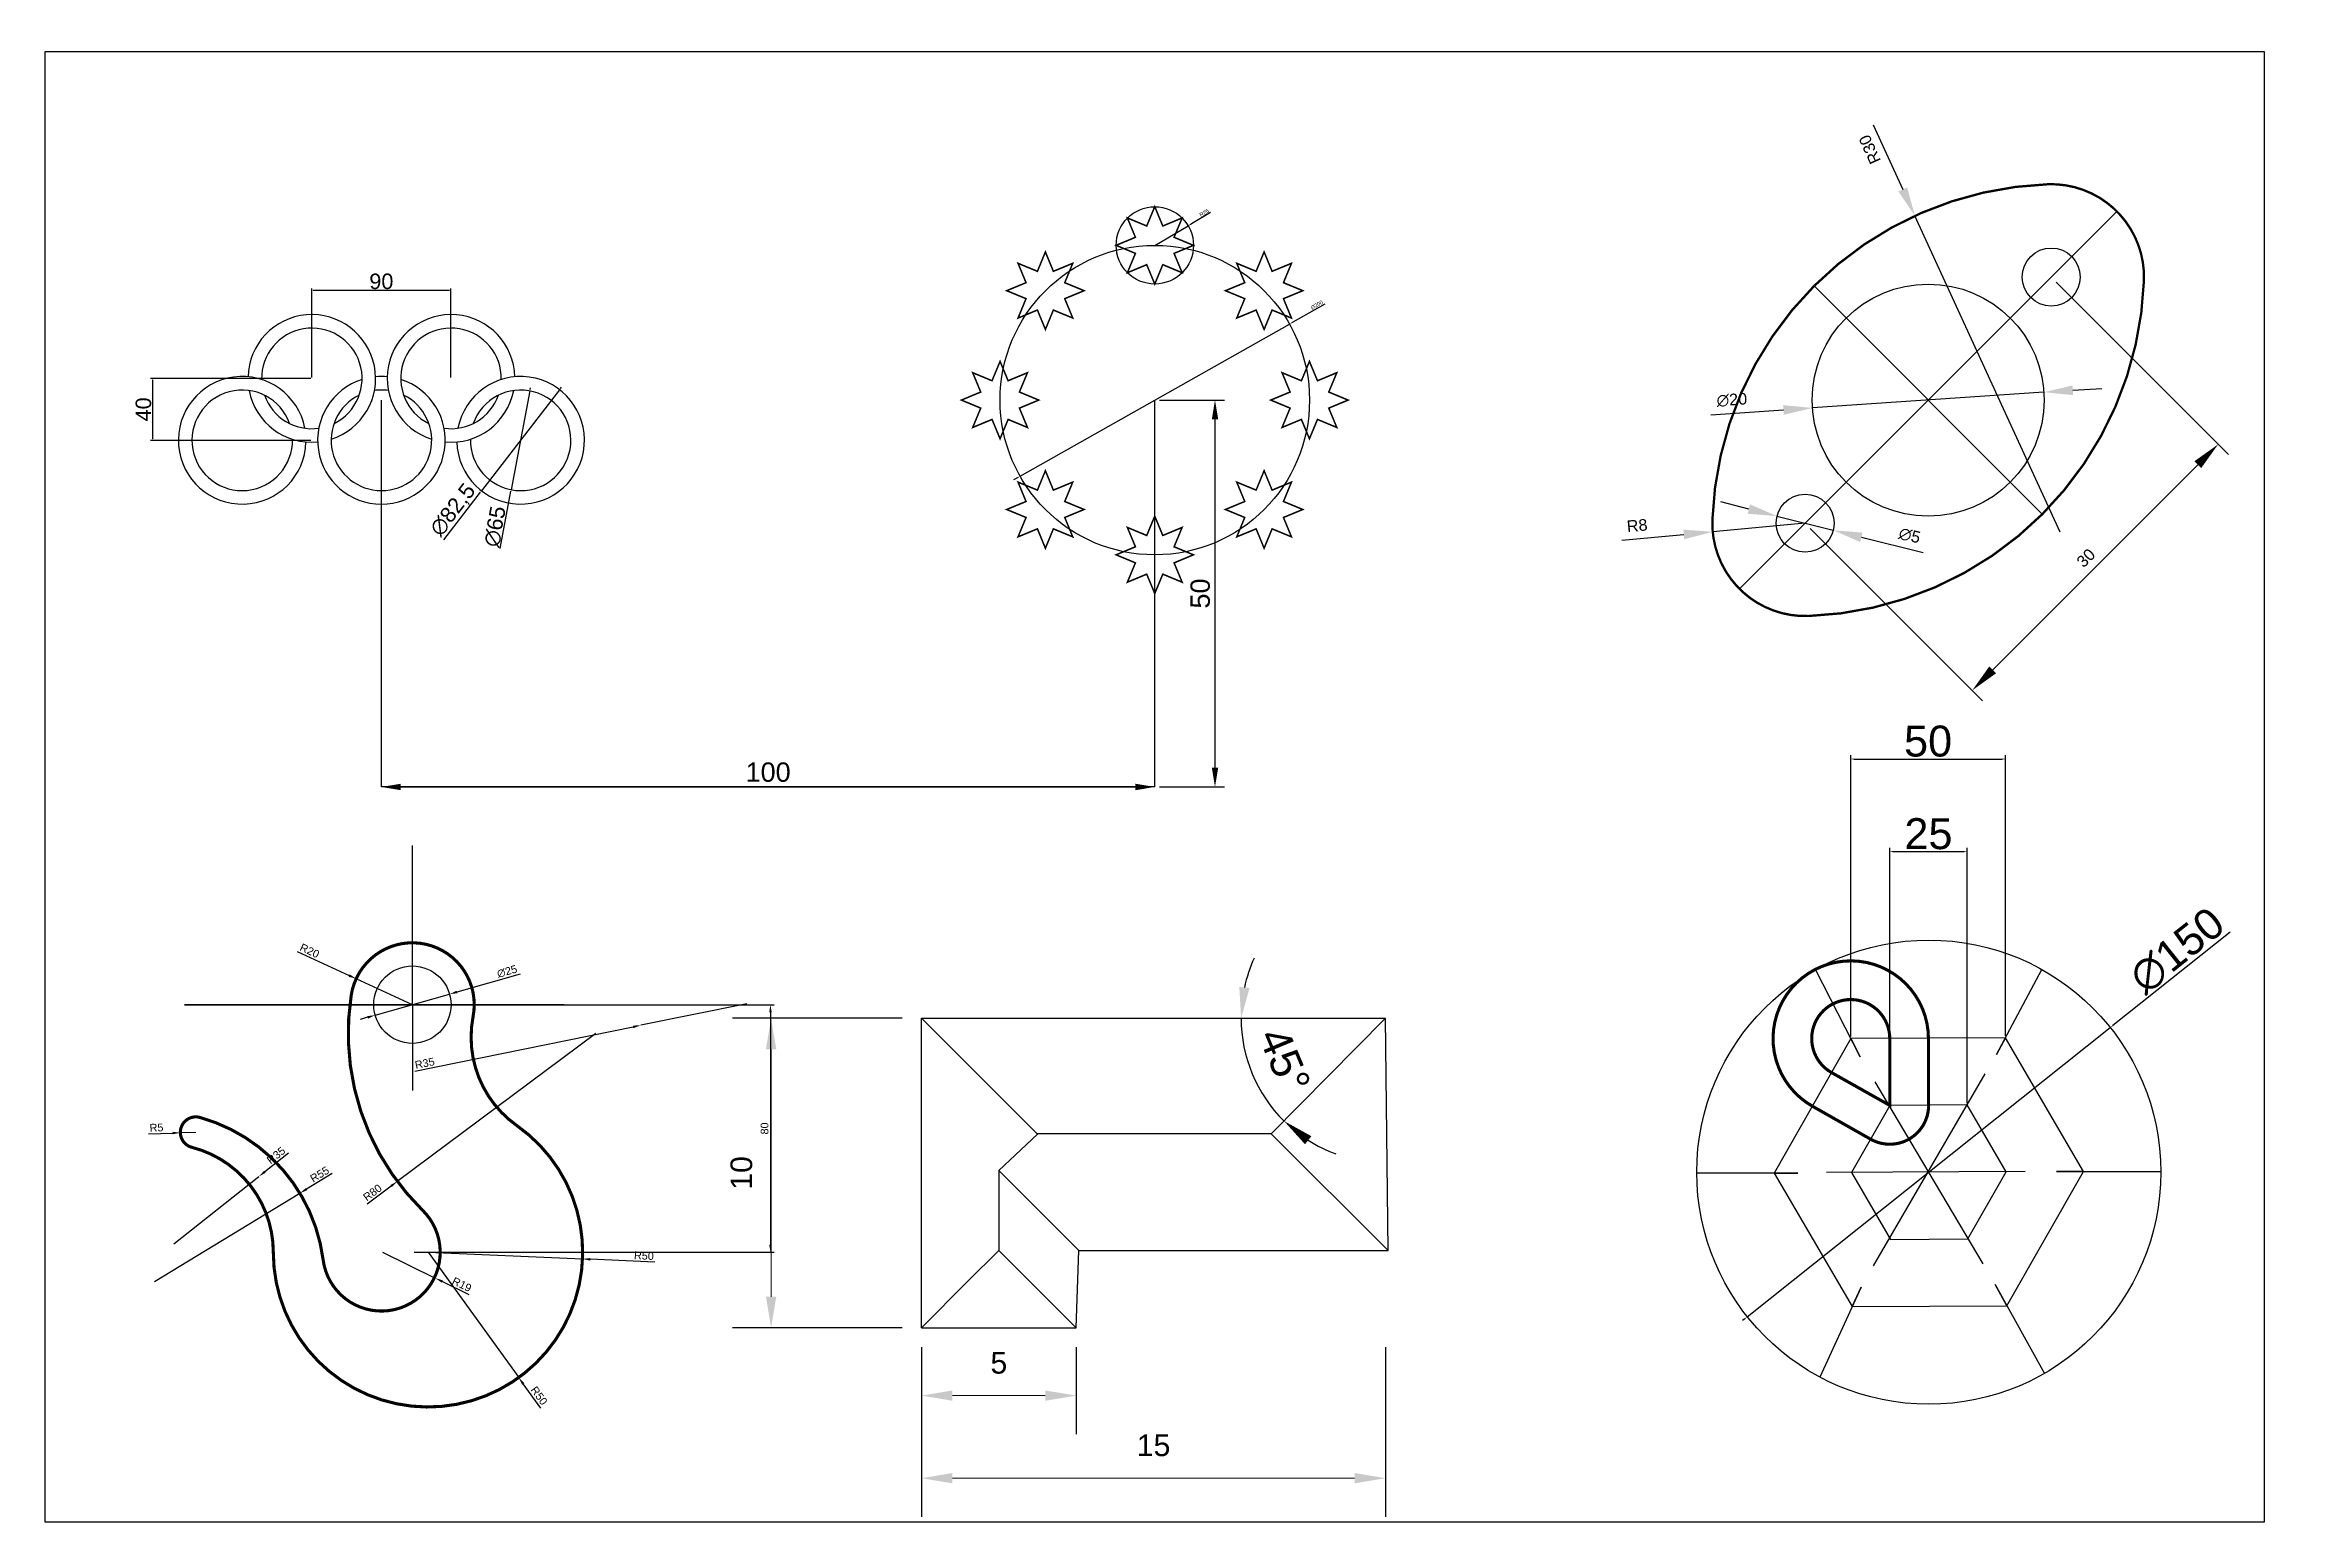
# Model space of a CAD drawing. Header units: millimetres. Extents: x 1898 to 2189, y 1138 to 1329.
import ezdxf

# ---------------------------------------------------------------- set-up
doc = ezdxf.new("R2010")
doc.units = ezdxf.units.MM
doc.layers.add('catas', color=254, linetype='Continuous')
doc.layers.add('cotas', color=252, linetype='Continuous')
doc.styles.get("Standard").update_dxf_attribs({"font": 'arial.ttf'})
doc.dimstyles.new('ISO-25', dxfattribs={"dimtxt": 2.5, "dimasz": 2.5, "dimexe": 1.25, "dimexo": 0.625, "dimtad": 1, "dimtxsty": 'Standard', "dimcen": 2.5, "dimadec": 0, "dimazin": 0, "dimtfac": 1, "dimtmove": 0, "dimatfit": 3, "dimfxl": 1, "dimarcsym": 0})

# ---------------------------------------------------------------- blocks, each defined once
blk = doc.blocks.new('*U27')
at = {"const_width": 1}
blk.add_lwpolyline([(0, 25), (-5.2, 12.5), (-17.7, 17.7), (-12.5, 5.2), (-25, 0), (-12.5, -5.2), (-17.7, -17.7), (-5.2, -12.5), (0, -25), (5.2, -12.5), (17.7, -17.7), (12.5, -5.2), (25, 0), (12.5, 5.2), (17.7, 17.7), (5.2, 12.5), (0, 25)], dxfattribs=at)
blk = doc.blocks.new('*U28')
at = {"color": 0, "linetype": 'ByBlock', "lineweight": -2, "transparency": 16777216}
blk.add_blockref('*U27', (0.5, 0.5), dxfattribs=at)
for p, rotation in [((-70.2, -28.8), 45.00000000000001), ((71.2, -28.8), 315.0000000000001), ((-99.5, -99.5), 90), ((100.5, -99.5), 270), ((-70.2, -170.2), 135), ((71.2, -170.2), 225), ((0.5, -199.5), 180)]:
    blk.add_blockref('*U27', p, dxfattribs=dict(at, rotation=rotation))
blk = doc.blocks.new('*D29')
at = {"layer": 'catas', "color": 0, "lineweight": -2, "transparency": 16777216}
for p, q in [((110.4, -37.5), (89.8, -49.1)), ((-86.5, -148.7), (87.6, -50.4)), ((-88.7, -149.9), (-90.9, -151.1))]:
    blk.add_line(p, q, dxfattribs=at)
at = {"layer": 'catas', "color": 0, "transparency": 16777216}
for points in [[(89.6, -48.8), (90, -49.5), (87.6, -50.4)], [(-88.9, -149.5), (-88.5, -150.3), (-86.5, -148.7)]]:
    blk.add_solid(points, dxfattribs=at)
at = {"layer": 'Defpoints', "color": 0, "transparency": 16777216}
for p in [(87.6, -50.4), (-86.5, -148.7)]:
    blk.add_point(p, dxfattribs=at)
at = {"layer": 'catas', "color": 0, "transparency": 16777216, "insert": (105.3, -38.1), "char_height": 2.5, "attachment_point": 5, "rotation": 29.4481}
blk.add_mtext('∅200', dxfattribs=at)
blk = doc.blocks.new('*D30')
at = {"layer": 'catas', "color": 0, "lineweight": -2, "transparency": 16777216}
for p, q in [((36.6, 21.7), (24.2, 14.4)), ((0.5, 0.5), (22.1, 13.1))]:
    blk.add_line(p, q, dxfattribs=at)
at = {"layer": 'catas', "color": 0, "transparency": 16777216}
blk.add_solid([(24, 14.8), (24.5, 14), (22.1, 13.1)], dxfattribs=at)
at = {"layer": 'Defpoints', "color": 0, "transparency": 16777216}
for p in [(0.5, 0.5), (22.1, 13.1)]:
    blk.add_point(p, dxfattribs=at)
at = {"layer": 'catas', "color": 0, "transparency": 16777216, "insert": (32.5, 21.5), "char_height": 2.5, "attachment_point": 5, "rotation": 30.4275}
blk.add_mtext('R25', dxfattribs=at)
blk = doc.blocks.new('*D38')
at = {"layer": 'cotas', "color": 0, "lineweight": -2, "transparency": 16777216}
for p, q in [((1417.56, 1281.33), (1422.29, 1277.21)), ((1439.24, 1262.42), (1424.17, 1275.57)), ((1441.12, 1260.77), (1443, 1259.13))]:
    blk.add_line(p, q, dxfattribs=at)
at = {"layer": 'cotas', "color": 0, "transparency": 16777216}
for points in [[(1422.56, 1277.53), (1422.01, 1276.9), (1424.17, 1275.57)], [(1441.39, 1261.09), (1440.84, 1260.46), (1439.24, 1262.42)]]:
    blk.add_solid(points, dxfattribs=at)
at = {"layer": 'Defpoints', "color": 0, "transparency": 16777216}
for p in [(1424.17, 1275.57), (1439.24, 1262.42)]:
    blk.add_point(p, dxfattribs=at)
at = {"layer": 'cotas', "color": 0, "transparency": 16777216, "insert": (1419.75, 1280.97), "char_height": 1, "attachment_point": 5, "rotation": 318.8818}
blk.add_mtext('∅20', dxfattribs=at)
blk = doc.blocks.new('*D39')
at = {"layer": 'cotas', "color": 0, "lineweight": -2, "transparency": 16777216}
for p, q in [((1414.13, 1273.28), (1412.85, 1275.43)), ((1415.42, 1271.14), (1417.99, 1266.85)), ((1422.1, 1259.98), (1419.27, 1264.7))]:
    blk.add_line(p, q, dxfattribs=at)
at = {"layer": 'cotas', "color": 0, "transparency": 16777216}
for points in [[(1414.49, 1273.5), (1413.78, 1273.07), (1415.42, 1271.14)], [(1419.63, 1264.92), (1418.91, 1264.49), (1417.99, 1266.85)]]:
    blk.add_solid(points, dxfattribs=at)
at = {"layer": 'Defpoints', "color": 0, "transparency": 16777216}
for p in [(1415.42, 1271.14), (1417.99, 1266.85)]:
    blk.add_point(p, dxfattribs=at)
at = {"layer": 'cotas', "color": 0, "transparency": 16777216, "insert": (1422.32, 1261.87), "char_height": 1, "attachment_point": 5, "rotation": 300.9044}
blk.add_mtext('∅5', dxfattribs=at)
blk = doc.blocks.new('*D40')
at = {"layer": 'cotas', "color": 0, "lineweight": -2, "transparency": 16777216}
for p, q in [((1404.5, 1279.13), (1408.62, 1275.7)), ((1416.7, 1268.99), (1410.55, 1274.1))]:
    blk.add_line(p, q, dxfattribs=at)
at = {"layer": 'cotas', "color": 0, "transparency": 16777216}
blk.add_solid([(1408.89, 1276.02), (1408.36, 1275.38), (1410.55, 1274.1)], dxfattribs=at)
at = {"layer": 'Defpoints', "color": 0, "transparency": 16777216}
for p in [(1410.55, 1274.1), (1416.7, 1268.99)]:
    blk.add_point(p, dxfattribs=at)
at = {"layer": 'cotas', "color": 0, "transparency": 16777216, "insert": (1406.32, 1279.09), "char_height": 1, "attachment_point": 5, "rotation": 320.2949}
blk.add_mtext('R8', dxfattribs=at)
blk = doc.blocks.new('*D41')
at = {"layer": 'cotas', "color": 0, "lineweight": -2, "transparency": 16777216}
for p, q in [((1445.12, 1289.13), (1442.99, 1283.38)), ((1431.7, 1252.9), (1442.12, 1281.03))]:
    blk.add_line(p, q, dxfattribs=at)
at = {"layer": 'cotas', "color": 0, "transparency": 16777216}
blk.add_solid([(1442.6, 1283.52), (1443.38, 1283.23), (1442.12, 1281.03)], dxfattribs=at)
at = {"layer": 'Defpoints', "color": 0, "transparency": 16777216}
for p in [(1442.12, 1281.03), (1431.7, 1252.9)]:
    blk.add_point(p, dxfattribs=at)
at = {"layer": 'cotas', "color": 0, "transparency": 16777216, "insert": (1443.42, 1287.82), "char_height": 1, "attachment_point": 5, "rotation": 69.6836}
blk.add_mtext('R30', dxfattribs=at)
blk = doc.blocks.new('*D42')
at = {"layer": 'cotas', "color": 0, "lineweight": -2, "transparency": 16777216}
for p, q in [((1416.7, 1268.37), (1416.7, 1247.37)), ((1446.7, 1268.37), (1446.7, 1247.37)), ((1419.2, 1248.62), (1444.2, 1248.62))]:
    blk.add_line(p, q, dxfattribs=at)
at = {"layer": 'cotas', "color": 0, "transparency": 16777216}
for points in [[(1419.2, 1249.04), (1419.2, 1248.21), (1416.7, 1248.62)], [(1444.2, 1249.04), (1444.2, 1248.21), (1446.7, 1248.62)]]:
    blk.add_solid(points, dxfattribs=at)
at = {"layer": 'Defpoints', "color": 0, "transparency": 16777216}
for p in [(1416.7, 1268.99), (1446.7, 1268.99), (1446.7, 1248.62)]:
    blk.add_point(p, dxfattribs=at)
at = {"layer": 'cotas', "color": 0, "transparency": 16777216, "insert": (1431.7, 1249.76), "char_height": 1, "attachment_point": 5}
blk.add_mtext('30', dxfattribs=at)
blk = doc.blocks.new('*D31')
at = {"layer": 'cotas', "color": 0, "lineweight": -2, "transparency": 16777216}
for p, q in [((-12.42, 22.74), (-12.42, 105.36)), ((-11.42, 104.11), (11.58, 104.11)), ((12.58, 22.87), (12.58, 105.36))]:
    blk.add_line(p, q, dxfattribs=at)
at = {"layer": 'cotas', "color": 0, "transparency": 16777216}
for points in [[(-11.42, 104.28), (-11.42, 103.94), (-12.42, 104.11)], [(11.58, 104.28), (11.58, 103.94), (12.58, 104.11)]]:
    blk.add_solid(points, dxfattribs=at)
at = {"layer": 'Defpoints', "color": 0, "transparency": 16777216}
for p in [(12.58, 104.11), (-12.42, 22.11), (12.58, 22.25)]:
    blk.add_point(p, dxfattribs=at)
at = {"layer": 'cotas', "color": 0, "transparency": 16777216, "insert": (0.08, 109.84), "char_height": 10, "attachment_point": 5}
blk.add_mtext('25', dxfattribs=at)
blk = doc.blocks.new('*D32')
at = {"layer": 'cotas', "color": 0, "lineweight": -2, "transparency": 16777216}
for p, q in [((-25.04, 44.32), (-25.04, 135.28)), ((-24.04, 134.03), (23.96, 134.03)), ((24.96, 44.59), (24.96, 135.28))]:
    blk.add_line(p, q, dxfattribs=at)
at = {"layer": 'cotas', "color": 0, "transparency": 16777216}
for points in [[(-24.04, 134.2), (-24.04, 133.86), (-25.04, 134.03)], [(23.96, 134.2), (23.96, 133.86), (24.96, 134.03)]]:
    blk.add_solid(points, dxfattribs=at)
at = {"layer": 'Defpoints', "color": 0, "transparency": 16777216}
for p in [(24.96, 134.03), (-25.04, 43.69), (24.96, 43.96)]:
    blk.add_point(p, dxfattribs=at)
at = {"layer": 'cotas', "color": 0, "transparency": 16777216, "insert": (-0.04, 139.76), "char_height": 10, "attachment_point": 5}
blk.add_mtext('50', dxfattribs=at)
blk = doc.blocks.new('*D33')
at = {"layer": 'cotas', "color": 0, "lineweight": -2, "transparency": 16777216}
for p, q in [((97.58, 78.09), (59.65, 47.88)), ((-58.47, -46.2), (58.86, 47.25)), ((-59.25, -46.82), (-60.03, -47.44))]:
    blk.add_line(p, q, dxfattribs=at)
at = {"layer": 'cotas', "color": 0, "transparency": 16777216}
for points in [[(59.54, 48.01), (59.75, 47.75), (58.86, 47.25)], [(-59.35, -46.69), (-59.15, -46.95), (-58.47, -46.2)]]:
    blk.add_solid(points, dxfattribs=at)
at = {"layer": 'Defpoints', "color": 0, "transparency": 16777216}
for p in [(58.86, 47.25), (-58.47, -46.2)]:
    blk.add_point(p, dxfattribs=at)
at = {"layer": 'cotas', "color": 0, "transparency": 16777216, "insert": (80.46, 72.14), "char_height": 10, "attachment_point": 5, "rotation": 38.53654}
blk.add_mtext('∅150', dxfattribs=at)
blk = doc.blocks.new('*D10')
at = {"layer": 'cotas', "color": 0, "lineweight": -2, "transparency": 16777216}
for p, q in [((1941.19, 1233.36), (1941.19, 1233.99)), ((2041.19, 1233.36), (2041.19, 1233.99)), ((1943.69, 1232.74), (2038.69, 1232.74))]:
    blk.add_line(p, q, dxfattribs=at)
at = {"layer": 'cotas', "color": 0, "transparency": 16777216}
for points in [[(1943.69, 1233.15), (1943.69, 1232.32), (1941.19, 1232.74)], [(2038.69, 1233.15), (2038.69, 1232.32), (2041.19, 1232.74)]]:
    blk.add_solid(points, dxfattribs=at)
at = {"layer": 'Defpoints', "color": 0, "transparency": 16777216}
for p in [(1941.19, 1232.74), (2041.19, 1232.74), (2041.19, 1232.74)]:
    blk.add_point(p, dxfattribs=at)
at = {"layer": 'cotas', "color": 0, "transparency": 16777216, "insert": (1991.19, 1234.64), "char_height": 2.5, "attachment_point": 5}
blk.add_mtext('100', dxfattribs=at)
blk = doc.blocks.new('*D44')
at = {"layer": 'cotas', "color": 0, "lineweight": -2, "transparency": 16777216}
for p, q in [((-0.042, 10.109), (-5.529, 10.109)), ((-0.042, 0.109), (-5.529, 0.109))]:
    blk.add_line(p, q, dxfattribs=at)
at = {"layer": 'cotas', "color": 0, "lineweight": 0, "transparency": 16777216}
blk.add_line((-4.279, 9.109), (-4.279, 1.109), dxfattribs=at)
at = {"layer": 'cotas', "color": 0, "transparency": 16777216}
for points in [[(-4.446, 9.109), (-4.113, 9.109), (-4.279, 10.109)], [(-4.446, 1.109), (-4.113, 1.109), (-4.279, 0.109)]]:
    blk.add_solid(points, dxfattribs=at)
at = {"layer": 'Defpoints', "color": 0, "transparency": 16777216}
for p in [(0.583, 10.109), (-4.279, 0.109), (0.583, 0.109)]:
    blk.add_point(p, dxfattribs=at)
at = {"layer": 'cotas', "color": 0, "transparency": 16777216, "insert": (-5.237, 5.109), "char_height": 0.7, "attachment_point": 5, "rotation": 90}
blk.add_mtext('10', dxfattribs=at)
blk = doc.blocks.new('*D45')
at = {"layer": 'cotas', "color": 0, "lineweight": -2, "transparency": 16777216}
for p, q in [((0.583, -0.516), (0.583, -3.335)), ((5.583, -0.516), (5.583, -3.335))]:
    blk.add_line(p, q, dxfattribs=at)
at = {"layer": 'cotas', "color": 0, "lineweight": 0, "transparency": 16777216}
blk.add_line((1.583, -2.085), (4.583, -2.085), dxfattribs=at)
at = {"layer": 'cotas', "color": 0, "transparency": 16777216}
for points in [[(1.583, -1.919), (1.583, -2.252), (0.583, -2.085)], [(4.583, -1.919), (4.583, -2.252), (5.583, -2.085)]]:
    blk.add_solid(points, dxfattribs=at)
at = {"layer": 'Defpoints', "color": 0, "transparency": 16777216}
for p in [(0.583, 0.109), (5.583, 0.109), (5.583, -2.085)]:
    blk.add_point(p, dxfattribs=at)
at = {"layer": 'cotas', "color": 0, "transparency": 16777216, "insert": (3.083, -1.029), "char_height": 0.7, "attachment_point": 5}
blk.add_mtext('5', dxfattribs=at)
blk = doc.blocks.new('*D46')
at = {"layer": 'cotas', "color": 0, "lineweight": -2, "transparency": 16777216}
for p, q in [((0.583, -0.516), (0.583, -6.003)), ((15.583, -0.516), (15.583, -6.003))]:
    blk.add_line(p, q, dxfattribs=at)
at = {"layer": 'cotas', "color": 0, "lineweight": 0, "transparency": 16777216}
blk.add_line((1.583, -4.753), (14.583, -4.753), dxfattribs=at)
at = {"layer": 'cotas', "color": 0, "transparency": 16777216}
for points in [[(1.583, -4.587), (1.583, -4.92), (0.583, -4.753)], [(14.583, -4.587), (14.583, -4.92), (15.583, -4.753)]]:
    blk.add_solid(points, dxfattribs=at)
at = {"layer": 'Defpoints', "color": 0, "transparency": 16777216}
for p in [(0.583, 0.109), (15.583, 0.109), (15.583, -4.753)]:
    blk.add_point(p, dxfattribs=at)
at = {"layer": 'cotas', "color": 0, "transparency": 16777216, "insert": (8.083, -3.696), "char_height": 0.7, "attachment_point": 5}
blk.add_mtext('15', dxfattribs=at)
blk = doc.blocks.new('*D47')
at = {"layer": 'cotas', "color": 0, "lineweight": -2, "transparency": 16777216}
for start, end in [(155.41289, 167.70644), (180, 225.3102), (237.60376, 249.89732)]:
    blk.add_arc((15.583, 10.109), 4.67, start, end, dxfattribs=at)
at = {"layer": 'cotas', "color": 0, "transparency": 16777216}
for points in [[(11.187, 11.086), (10.855, 11.121), (10.914, 10.109)], [(12.978, 6.036), (13.185, 6.297), (12.299, 6.789)]]:
    blk.add_solid(points, dxfattribs=at)
at = {"layer": 'Defpoints', "color": 0, "transparency": 16777216}
for p in [(0.583, 10.109), (15.583, 10.109), (15.583, 10.109), (11.075, 8.892), (11.887, 6.373)]:
    blk.add_point(p, dxfattribs=at)
at = {"layer": 'cotas', "color": 0, "transparency": 16777216, "insert": (12.32, 8.747), "char_height": 1, "attachment_point": 5, "rotation": 292.6551}
blk.add_mtext('45°', dxfattribs=at)
blk = doc.blocks.new('*D23')
at = {"layer": 'cotas', "color": 0, "lineweight": -2, "transparency": 16777216}
for p, q in [((163.2, -4.1), (112.8, -69.4)), ((163.8, -3.3), (164.5, -2.5)), ((88.3, -101.2), (112.2, -70.2))]:
    blk.add_line(p, q, dxfattribs=at)
at = {"layer": 'cotas', "color": 0, "transparency": 16777216}
for points in [[(163.7, -3.2), (164, -3.4), (163.2, -4.1)], [(112.1, -70.1), (112.4, -70.3), (112.8, -69.4)]]:
    blk.add_solid(points, dxfattribs=at)
at = {"layer": 'Defpoints', "color": 0, "transparency": 16777216}
for p in [(163.2, -4.1), (112.8, -69.4)]:
    blk.add_point(p, dxfattribs=at)
at = {"layer": 'cotas', "color": 0, "transparency": 16777216, "insert": (94.6, -82), "char_height": 10, "attachment_point": 5, "rotation": 52.3475}
blk.add_mtext('∅82,5', dxfattribs=at)
blk = doc.blocks.new('*D24')
at = {"layer": 'cotas', "color": 0, "lineweight": -2, "transparency": 16777216}
for p, q in [((144, -4.8), (132, -68.7)), ((144.2, -3.9), (144.4, -2.9)), ((124.9, -106.6), (131.8, -69.7))]:
    blk.add_line(p, q, dxfattribs=at)
at = {"layer": 'cotas', "color": 0, "transparency": 16777216}
for points in [[(144.1, -3.8), (144.4, -3.9), (144, -4.8)], [(131.7, -69.7), (132, -69.7), (132, -68.7)]]:
    blk.add_solid(points, dxfattribs=at)
at = {"layer": 'Defpoints', "color": 0, "transparency": 16777216}
for p in [(144, -4.8), (132, -68.7)]:
    blk.add_point(p, dxfattribs=at)
at = {"layer": 'cotas', "color": 0, "transparency": 16777216, "insert": (121.5, -92.5), "char_height": 10, "attachment_point": 5, "rotation": 79.3469}
blk.add_mtext('∅65', dxfattribs=at)
blk = doc.blocks.new('*D25')
at = {"layer": 'cotas', "color": 0, "lineweight": -2, "transparency": 16777216}
for p, q in [((3, 3.8), (3, 61.4)), ((4, 60.2), (92, 60.2)), ((93, 3.8), (93, 61.4))]:
    blk.add_line(p, q, dxfattribs=at)
at = {"layer": 'cotas', "color": 0, "transparency": 16777216}
for points in [[(4, 60.3), (4, 60), (3, 60.2)], [(92, 60.3), (92, 60), (93, 60.2)]]:
    blk.add_solid(points, dxfattribs=at)
at = {"layer": 'Defpoints', "color": 0, "transparency": 16777216}
for p in [(93, 60.2), (3, 3.2), (93, 3.2)]:
    blk.add_point(p, dxfattribs=at)
at = {"layer": 'cotas', "color": 0, "transparency": 16777216, "insert": (48, 65.9), "char_height": 10, "attachment_point": 5}
blk.add_mtext('90', dxfattribs=at)
blk = doc.blocks.new('*D26')
at = {"layer": 'cotas', "color": 0, "lineweight": -2, "transparency": 16777216}
for p, q in [((2.4, 3.2), (-101.3, 3.2)), ((-100, 2.2), (-100, -35.8)), ((2.4, -36.8), (-101.3, -36.8))]:
    blk.add_line(p, q, dxfattribs=at)
at = {"layer": 'cotas', "color": 0, "transparency": 16777216}
for points in [[(-100.2, 2.2), (-99.9, 2.2), (-100, 3.2)], [(-100.2, -35.8), (-99.9, -35.8), (-100, -36.8)]]:
    blk.add_solid(points, dxfattribs=at)
at = {"layer": 'Defpoints', "color": 0, "transparency": 16777216}
for p in [(3, 3.2), (-100, -36.8), (3, -36.8)]:
    blk.add_point(p, dxfattribs=at)
at = {"layer": 'cotas', "color": 0, "transparency": 16777216, "insert": (-105.8, -16.8), "char_height": 10, "attachment_point": 5, "rotation": 90}
blk.add_mtext('40', dxfattribs=at)
blk = doc.blocks.new('*D12')
at = {"layer": 'cotas', "color": 0, "lineweight": -2, "transparency": 16777216}
for p, q in [((208.72, 167.86), (232.78, 174.68)), ((255.56, 181.13), (235.18, 175.36)), ((206.32, 167.18), (203.91, 166.5))]:
    blk.add_line(p, q, dxfattribs=at)
at = {"layer": 'cotas', "color": 0, "transparency": 16777216}
for points in [[(235.07, 175.76), (235.3, 174.96), (232.78, 174.68)], [(206.21, 167.58), (206.43, 166.78), (208.72, 167.86)]]:
    blk.add_solid(points, dxfattribs=at)
at = {"layer": 'Defpoints', "color": 0, "transparency": 16777216}
for p in [(232.78, 174.68), (208.72, 167.86)]:
    blk.add_point(p, dxfattribs=at)
at = {"layer": 'cotas', "color": 0, "transparency": 16777216, "insert": (251.38, 181.99), "char_height": 2.5, "attachment_point": 5, "rotation": 15.81261}
blk.add_mtext('∅25', dxfattribs=at)
blk = doc.blocks.new('*D13')
at = {"layer": 'cotas', "color": 0, "lineweight": -2, "transparency": 16777216}
for p, q in [((183.47, 188.46), (200.32, 180.69)), ((220.75, 171.27), (202.59, 179.65))]:
    blk.add_line(p, q, dxfattribs=at)
at = {"layer": 'cotas', "color": 0, "transparency": 16777216}
blk.add_solid([(200.49, 181.07), (200.15, 180.31), (202.59, 179.65)], dxfattribs=at)
at = {"layer": 'Defpoints', "color": 0, "transparency": 16777216}
for p in [(202.59, 179.65), (220.75, 171.27)]:
    blk.add_point(p, dxfattribs=at)
at = {"layer": 'cotas', "color": 0, "transparency": 16777216, "insert": (187.54, 188.68), "char_height": 2.5, "attachment_point": 5, "rotation": 335.24062}
blk.add_mtext('R20', dxfattribs=at)
blk = doc.blocks.new('*D14')
at = {"layer": 'cotas', "color": 0, "lineweight": -2, "transparency": 16777216}
for p, q in [((328.89, 171.58), (294.59, 164.6)), ((221.59, 149.75), (292.14, 164.1))]:
    blk.add_line(p, q, dxfattribs=at)
at = {"layer": 'cotas', "color": 0, "transparency": 16777216}
blk.add_solid([(292.06, 164.51), (292.23, 163.7), (294.59, 164.6)], dxfattribs=at)
at = {"layer": 'Defpoints', "color": 0, "transparency": 16777216}
for p in [(328.89, 171.58), (294.59, 164.6)]:
    blk.add_point(p, dxfattribs=at)
at = {"layer": 'cotas', "color": 0, "transparency": 16777216, "insert": (224.76, 152.33), "char_height": 2.5, "attachment_point": 5, "rotation": 11.5027}
blk.add_mtext('R35', dxfattribs=at)
blk = doc.blocks.new('*D15')
at = {"layer": 'cotas', "color": 0, "lineweight": -2, "transparency": 16777216}
for p, q in [((211.1, 91.26), (228.17, 82.92)), ((239.16, 77.55), (230.42, 81.82))]:
    blk.add_line(p, q, dxfattribs=at)
at = {"layer": 'cotas', "color": 0, "transparency": 16777216}
blk.add_solid([(230.6, 82.19), (230.24, 81.44), (228.17, 82.92)], dxfattribs=at)
at = {"layer": 'Defpoints', "color": 0, "transparency": 16777216}
for p in [(211.1, 91.26), (228.17, 82.92)]:
    blk.add_point(p, dxfattribs=at)
at = {"layer": 'cotas', "color": 0, "transparency": 16777216, "insert": (236.75, 80.84), "char_height": 2.5, "attachment_point": 5, "rotation": 333.96115}
blk.add_mtext('R19', dxfattribs=at)
blk = doc.blocks.new('*D16')
at = {"layer": 'cotas', "color": 0, "lineweight": -2, "transparency": 16777216}
for p, q in [((225.81, 91.27), (275.76, 89.1)), ((299.12, 88.08), (278.26, 88.99))]:
    blk.add_line(p, q, dxfattribs=at)
at = {"layer": 'cotas', "color": 0, "transparency": 16777216}
blk.add_solid([(278.27, 89.4), (278.24, 88.57), (275.76, 89.1)], dxfattribs=at)
at = {"layer": 'Defpoints', "color": 0, "transparency": 16777216}
for p in [(225.81, 91.27), (275.76, 89.1)]:
    blk.add_point(p, dxfattribs=at)
at = {"layer": 'cotas', "color": 0, "transparency": 16777216, "insert": (295.6, 90.14), "char_height": 2.5, "attachment_point": 5, "rotation": 357.50811}
blk.add_mtext('R50', dxfattribs=at)
blk = doc.blocks.new('*D17')
at = {"layer": 'cotas', "color": 0, "lineweight": -2, "transparency": 16777216}
for p, q in [((180.71, 123.33), (173.08, 117.28)), ((143.69, 93.99), (171.12, 115.73))]:
    blk.add_line(p, q, dxfattribs=at)
at = {"layer": 'cotas', "color": 0, "transparency": 16777216}
blk.add_solid([(172.82, 117.61), (173.34, 116.96), (171.12, 115.73)], dxfattribs=at)
at = {"layer": 'Defpoints', "color": 0, "transparency": 16777216}
for p in [(171.12, 115.73), (143.69, 93.99)]:
    blk.add_point(p, dxfattribs=at)
at = {"layer": 'cotas', "color": 0, "transparency": 16777216, "insert": (176.69, 122.58), "char_height": 2.5, "attachment_point": 5, "rotation": 38.40416}
blk.add_mtext('R35', dxfattribs=at)
blk = doc.blocks.new('*D18')
at = {"layer": 'cotas', "color": 0, "lineweight": -2, "transparency": 16777216}
for p, q in [((135.46, 129.56), (143.25, 129.79)), ((150.75, 130.01), (145.75, 129.87))]:
    blk.add_line(p, q, dxfattribs=at)
at = {"layer": 'cotas', "color": 0, "transparency": 16777216}
blk.add_solid([(143.24, 130.21), (143.27, 129.38), (145.75, 129.87)], dxfattribs=at)
at = {"layer": 'Defpoints', "color": 0, "transparency": 16777216}
for p in [(145.75, 129.87), (150.75, 130.01)]:
    blk.add_point(p, dxfattribs=at)
at = {"layer": 'cotas', "color": 0, "transparency": 16777216, "insert": (138.05, 131.54), "char_height": 2.5, "attachment_point": 5, "rotation": 1.68175}
blk.add_mtext('R5', dxfattribs=at)
blk = doc.blocks.new('*D19')
at = {"layer": 'cotas', "color": 0, "lineweight": -2, "transparency": 16777216}
for p, q in [((194.86, 116.7), (186.52, 111.65)), ((137.35, 81.84), (184.39, 110.35))]:
    blk.add_line(p, q, dxfattribs=at)
at = {"layer": 'cotas', "color": 0, "transparency": 16777216}
blk.add_solid([(186.31, 112.01), (186.74, 111.29), (184.39, 110.35)], dxfattribs=at)
at = {"layer": 'Defpoints', "color": 0, "transparency": 16777216}
for p in [(184.39, 110.35), (137.35, 81.84)]:
    blk.add_point(p, dxfattribs=at)
at = {"layer": 'cotas', "color": 0, "transparency": 16777216, "insert": (190.78, 116.44), "char_height": 2.5, "attachment_point": 5, "rotation": 31.22525}
blk.add_mtext('R55', dxfattribs=at)
blk = doc.blocks.new('*D20')
at = {"layer": 'cotas', "color": 0, "lineweight": -2, "transparency": 16777216}
for p, q in [((221.38, 171.27), (337.76, 171.27)), ((336.51, 168.77), (336.51, 93.77)), ((221.38, 91.27), (337.76, 91.27))]:
    blk.add_line(p, q, dxfattribs=at)
at = {"layer": 'cotas', "color": 0, "transparency": 16777216}
for points in [[(336.1, 168.77), (336.93, 168.77), (336.51, 171.27)], [(336.1, 93.77), (336.93, 93.77), (336.51, 91.27)]]:
    blk.add_solid(points, dxfattribs=at)
at = {"layer": 'Defpoints', "color": 0, "transparency": 16777216}
for p in [(220.75, 171.27), (220.75, 91.27), (336.51, 91.27)]:
    blk.add_point(p, dxfattribs=at)
at = {"layer": 'cotas', "color": 0, "transparency": 16777216, "insert": (334.61, 131.27), "char_height": 2.5, "attachment_point": 5, "rotation": 90}
blk.add_mtext('80', dxfattribs=at)
blk = doc.blocks.new('*D21')
at = {"layer": 'cotas', "color": 0, "lineweight": -2, "transparency": 16777216}
for p, q in [((225.81, 91.27), (255.13, 50.77)), ((262.29, 40.88), (256.6, 48.75))]:
    blk.add_line(p, q, dxfattribs=at)
at = {"layer": 'cotas', "color": 0, "transparency": 16777216}
blk.add_solid([(256.93, 48.99), (256.26, 48.5), (255.13, 50.77)], dxfattribs=at)
at = {"layer": 'Defpoints', "color": 0, "transparency": 16777216}
for p in [(225.81, 91.27), (255.13, 50.77)]:
    blk.add_point(p, dxfattribs=at)
at = {"layer": 'cotas', "color": 0, "transparency": 16777216, "insert": (261.72, 44.92), "char_height": 2.5, "attachment_point": 5, "rotation": 305.90903}
blk.add_mtext('R50', dxfattribs=at)
blk = doc.blocks.new('*D22')
at = {"layer": 'cotas', "color": 0, "lineweight": -2, "transparency": 16777216}
for p, q in [((280.03, 161.99), (215.89, 114.17)), ((206.1, 106.87), (213.89, 112.68))]:
    blk.add_line(p, q, dxfattribs=at)
at = {"layer": 'cotas', "color": 0, "transparency": 16777216}
blk.add_solid([(213.64, 113.01), (214.14, 112.35), (215.89, 114.17)], dxfattribs=at)
at = {"layer": 'Defpoints', "color": 0, "transparency": 16777216}
for p in [(280.03, 161.99), (215.89, 114.17)]:
    blk.add_point(p, dxfattribs=at)
at = {"layer": 'cotas', "color": 0, "transparency": 16777216, "insert": (207.86, 110.55), "char_height": 2.5, "attachment_point": 5, "rotation": 36.70703}
blk.add_mtext('R80', dxfattribs=at)
blk = doc.blocks.new('*D43')
at = {"layer": 'cotas', "color": 0, "lineweight": -2, "transparency": 16777216}
for p, q in [((2041.81, 1282.74), (2050.22, 1282.74)), ((2048.97, 1280.24), (2048.97, 1235.24)), ((2041.81, 1232.74), (2050.22, 1232.74))]:
    blk.add_line(p, q, dxfattribs=at)
at = {"layer": 'cotas', "color": 0, "transparency": 16777216}
for points in [[(2048.56, 1280.24), (2049.39, 1280.24), (2048.97, 1282.74)], [(2048.56, 1235.24), (2049.39, 1235.24), (2048.97, 1232.74)]]:
    blk.add_solid(points, dxfattribs=at)
at = {"layer": 'Defpoints', "color": 0, "transparency": 16777216}
for p in [(2041.19, 1282.74), (2041.19, 1232.74), (2048.97, 1232.74)]:
    blk.add_point(p, dxfattribs=at)
at = {"layer": 'cotas', "color": 0, "transparency": 16777216, "insert": (2047.07, 1257.74), "char_height": 2.5, "attachment_point": 5, "rotation": 90}
blk.add_mtext('50', dxfattribs=at)
blk = doc.blocks.new('2')
at = {"layer": 'catas'}
for centre, radius in [((0.533, 0.48), 25), ((0.533, -99.52), 100)]:
    blk.add_circle(centre, radius, dxfattribs=at)
blk.add_blockref('*U28', (0, 0))
dim = blk.add_radius_dim(center=(0.533, 0.48), mpoint=(22.09, 13.141), dimstyle='ISO-25', dxfattribs=at)
dim.commit()
dim.dimension.update_dxf_attribs({"geometry": '*D30', "text_midpoint": (33.461, 19.82), "dimtype": 132})
dim = blk.add_diameter_dim_2p(p1=(-86.547, -148.683), p2=(87.613, -50.356), dimstyle='ISO-25', dxfattribs=at)
dim.commit()
dim.dimension.update_dxf_attribs({"geometry": '*D29', "text_midpoint": (106.26, -39.829), "dimtype": 131})
blk = doc.blocks.new('3')
at = {"const_width": 0.2}
for points in [[(1452.161, 1274.84, 0.3938289), (1411.247, 1274.844, 0.4349589), (1411.247, 1263.14, 0.3938289), (1452.161, 1263.144)], [(1452.152, 1263.135, 0.4354274), (1452.152, 1274.848)]]:
    blk.add_lwpolyline(points, format="xyb", dxfattribs=at)
for centre, radius in [((1431.702, 1268.992), 10), ((1416.702, 1268.992), 2.5), ((1446.702, 1268.992), 2.5)]:
    blk.add_circle(centre, radius)
at = {"layer": 'cotas'}
for p, q in [((1431.705, 1282.898), (1431.702, 1255.085)), ((1408.702, 1268.992), (1454.702, 1268.992))]:
    blk.add_line(p, q, dxfattribs=at)
for center, mpoint, picture, middle in [((1431.702, 1252.898), (1442.118, 1281.032), '*D41', (1443.42, 1287.82)), ((1416.702, 1268.992), (1410.547, 1274.102), '*D40', (1406.324, 1279.085))]:
    dim = blk.add_radius_dim(center=center, mpoint=mpoint, dimstyle='ISO-25', override={"dimtxt": 1}, dxfattribs=at)
    dim.commit()
    dim.dimension.update_dxf_attribs({"geometry": picture, "text_midpoint": middle})
for p1, p2, picture, middle in [((1439.236, 1262.416), (1424.168, 1275.568), '*D38', (1419.748, 1280.971)), ((1415.418, 1271.137), (1417.986, 1266.847), '*D39', (1422.323, 1261.867))]:
    dim = blk.add_diameter_dim_2p(p1=p1, p2=p2, dimstyle='ISO-25', override={"dimtxt": 1}, dxfattribs=at)
    dim.commit()
    dim.dimension.update_dxf_attribs({"geometry": picture, "text_midpoint": middle})
dim = blk.add_linear_dim(base=(1446.702, 1248.623), p1=(1416.702, 1268.992), p2=(1446.702, 1268.992), dimstyle='ISO-25', override={"dimtxt": 1, "dimasz": 2.5}, dxfattribs=at)
dim.commit()
dim.dimension.update_dxf_attribs({"geometry": '*D42', "text_midpoint": (1431.702, 1249.759)})
blk = doc.blocks.new('6')
for p, q in [((-25.035, 43.693), (-22.042, 37.803)), ((24.964, 43.964), (22.091, 38.57)), ((-49.8, 0.257), (-42.17, 0.257)), ((50.198, 0.799), (41.464, 0.799)), ((25.433, -42.638), (21.606, -35.779)), ((-24.566, -42.908), (-21.708, -36.658))]:
    blk.add_line(p, q)
at = {"const_width": 1}
for points in [[(0.082, 23.323, -0.6072618), (-18.609, 11.184), (-37.417, 21.84, -1.740202), (0.082, 43.693)], [(-12.418, 43.693, 1.7429405), (-31.225, 32.698), (-12.418, 22.11), (-12.418, 43.761)]]:
    blk.add_lwpolyline(points, format="xyb", dxfattribs=at)
blk.add_lwpolyline([(0.082, 22.178), (0.082, 43.829)], dxfattribs=at)
at = {"layer": 'cotas'}
for p, q in [((-22.042, 37.803), (-36.376, 66.005)), ((22.091, 38.57), (36.719, 66.035)), ((-17.67, -29.722), (18.447, 32.311)), ((-17.28, 29.775), (17.666, -29.137)), ((-42.17, 0.257), (-74.801, 0.257)), ((31.335, 0.696), (-32.898, 0.392)), ((41.464, 0.799), (75.198, 0.799)), ((21.606, -35.779), (37.617, -64.471)), ((-21.708, -36.658), (-34.989, -65.705))]:
    blk.add_line(p, q, dxfattribs=at)
for points in [[(24.964, 43.964), (-25.035, 43.693), (-49.8, 0.257), (-24.566, -42.908), (25.433, -42.638), (50.198, 0.799)], [(12.581, 22.246), (-12.418, 22.11), (-24.801, 0.392), (-12.184, -21.19), (12.816, -21.055), (25.198, 0.663)]]:
    blk.add_lwpolyline(points, close=True, dxfattribs=at)
blk.add_circle((0.199, 0.528), 75, dxfattribs=at)
for base, p1, p2, picture, middle in [((24.964, 134.03), (-25.035, 43.693), (24.964, 43.964), '*D32', (-0.036, 139.761)), ((12.581, 104.109), (-12.418, 22.11), (12.581, 22.246), '*D31', (0.082, 109.84))]:
    dim = blk.add_linear_dim(base=base, p1=p1, p2=p2, dimstyle='ISO-25', override={"dimtxt": 10, "dimasz": 1}, dxfattribs=at)
    dim.commit()
    dim.dimension.update_dxf_attribs({"geometry": picture, "text_midpoint": middle})
dim = blk.add_diameter_dim_2p(p1=(-58.467, -46.198), p2=(58.865, 47.254), dimstyle='ISO-25', override={"dimtxt": 10, "dimasz": 1}, dxfattribs=at)
dim.commit()
dim.dimension.update_dxf_attribs({"geometry": '*D33', "text_midpoint": (84.204, 67.436), "dimtype": 163})
blk = doc.blocks.new('5')
for p, q in [((0.583, 0.109), (0.583, 10.109)), ((0.583, 10.109), (15.583, 10.109)), ((0.583, 10.109), (4.333, 6.359)), ((11.887, 6.373), (15.583, 10.109)), ((15.664, 2.609), (15.583, 10.109)), ((3.083, 5.19), (4.333, 6.359)), ((11.887, 6.373), (4.32, 6.373)), ((11.887, 6.373), (15.664, 2.609)), ((4.164, 4.109), (3.083, 5.19)), ((3.083, 5.19), (3.083, 2.609)), ((4.164, 4.109), (5.664, 2.609)), ((2.083, 1.609), (3.083, 2.609)), ((5.583, 0.109), (3.083, 2.609)), ((5.583, 0.109), (5.664, 2.609)), ((5.664, 2.609), (15.664, 2.609)), ((2.083, 1.609), (0.583, 0.109)), ((0.583, 0.109), (5.583, 0.109))]:
    blk.add_line(p, q)
at = {"layer": 'cotas'}
dim = blk.add_angular_dim_2l(base=(11.075, 8.892), line1=((0.583, 10.109), (15.583, 10.109)), line2=((11.887, 6.373), (15.583, 10.109)), dimstyle='ISO-25', override={"dimtxt": 1, "dimasz": 1}, dxfattribs=at)
dim.commit()
dim.dimension.update_dxf_attribs({"geometry": '*D47', "text_midpoint": (12.32, 8.747)})
dim = blk.add_linear_dim(base=(-4.279, 0.109), p1=(0.583, 10.109), p2=(0.583, 0.109), angle=90, dimstyle='ISO-25', override={"dimtxt": 0.7, "dimasz": 1, "dimgap": 0.6, "dimlwd": 0}, dxfattribs=at)
dim.commit()
dim.dimension.update_dxf_attribs({"geometry": '*D44', "text_midpoint": (-5.237, 5.109)})
for base, p2, picture, middle in [((5.583, -2.085), (5.583, 0.109), '*D45', (3.083, -1.029)), ((15.583, -4.753), (15.583, 0.109), '*D46', (8.083, -3.696))]:
    dim = blk.add_linear_dim(base=base, p1=(0.583, 0.109), p2=p2, dimstyle='ISO-25', override={"dimtxt": 0.7, "dimasz": 1, "dimgap": 0.7, "dimlwd": 0}, dxfattribs=at)
    dim.commit()
    dim.dimension.update_dxf_attribs({"geometry": picture, "text_midpoint": middle})
blk = doc.blocks.new('1')
for centre, radius, start, end in [((3.041, 3.222), 41.25, 287.650437, 178.502634), ((93.041, 3.222), 41.25, 1.497366, 252.349563), ((3.041, 3.222), 32.5, 296.228096, 181.21984), ((93.041, 3.222), 32.5, 358.78016, 243.771904), ((-41.959, -36.778), 41.25, 10.917516, 358.502634), ((48.041, -36.778), 41.25, 107.650437, 72.349563), ((48.041, -36.778), 41.25, 84.764445, 95.235555), ((138.041, -36.778), 41.25, 181.497366, 169.082484), ((-41.959, -36.778), 32.5, 19.495174, 1.21984), ((3.041, 3.222), 41.25, 190.917516, 275.235555), ((3.041, 3.222), 32.5, 199.495174, 277.952761), ((48.041, -36.778), 32.5, 116.228096, 63.771904), ((48.041, -36.778), 32.5, 82.047239, 97.952761), ((93.041, 3.222), 32.5, 262.047239, 340.504826), ((93.041, 3.222), 41.25, 264.764445, 349.082484), ((138.041, -36.778), 32.5, 178.78016, 160.504826)]:
    blk.add_arc(centre, radius, start, end)
at = {"layer": 'cotas'}
dim = blk.add_linear_dim(base=(93.041, 60.154), p1=(3.041, 3.222), p2=(93.041, 3.222), dimstyle='ISO-25', override={"dimtxt": 10, "dimasz": 1}, dxfattribs=at)
dim.commit()
dim.dimension.update_dxf_attribs({"geometry": '*D25', "text_midpoint": (48.041, 65.885)})
dim = blk.add_linear_dim(base=(-100.025, -36.778), p1=(3.041, 3.222), p2=(3.041, -36.778), angle=90, dimstyle='ISO-25', override={"dimtxt": 10, "dimasz": 1}, dxfattribs=at)
dim.commit()
dim.dimension.update_dxf_attribs({"geometry": '*D26', "text_midpoint": (-105.756, -16.778)})
dim = blk.add_diameter_dim_2p(p1=(163.239, -4.12), p2=(112.842, -69.437), dimstyle='ISO-25', override={"dimtxt": 10, "dimasz": 1}, dxfattribs=at)
dim.commit()
dim.dimension.update_dxf_attribs({"geometry": '*D23', "text_midpoint": (94.576, -81.982)})
dim = blk.add_diameter_dim_2p(p1=(144.049, -4.839), p2=(132.033, -68.718), dimstyle='ISO-25', override={"dimtxt": 10, "dimasz": 1}, dxfattribs=at)
dim.commit()
dim.dimension.update_dxf_attribs({"geometry": '*D24', "text_midpoint": (127.359, -93.562), "dimtype": 163})
blk = doc.blocks.new('Figura4')
blk.add_line((220.752, 171.27), (269.867, 171.27))
at = {"const_width": 1}
blk.add_lwpolyline([(240.384, 167.452, 1.0185749), (200.992, 174.363, 0.2423258), (224.047, 104.843, -1.4054584), (191.906, 88.849, 0.3016253), (152.091, 134.831, 1.0100288), (149.508, 125.171, -0.3423854), (175.805, 91.27, 1.6455352), (254.59, 132.153, -0.2955296)], format="xyb", close=True, dxfattribs=at)
blk.add_circle((220.752, 171.27), 12.5)
blk.add_arc((137.355, 81.842), 55, 36.507759, 75.341238)
at = {"layer": 'cotas'}
for p, q in [((220.752, 171.27), (220.752, 222.725)), ((269.867, 171.27), (147.148, 171.27)), ((147.148, 171.27), (220.752, 171.27)), ((220.752, 171.27), (220.752, 143.535))]:
    blk.add_line(p, q, dxfattribs=at)
for center, mpoint, picture, middle in [((220.752, 171.27), (202.59, 179.646), '*D13', (186.748, 186.953)), ((328.891, 171.583), (294.594, 164.603), '*D14', (225.14, 150.469)), ((225.805, 91.27), (275.758, 89.096), '*D16', (295.519, 88.236))]:
    dim = blk.add_radius_dim(center=center, mpoint=mpoint, dimstyle='ISO-25', dxfattribs=at)
    dim.commit()
    dim.dimension.update_dxf_attribs({"geometry": picture, "text_midpoint": middle, "dimtype": 164})
dim = blk.add_diameter_dim_2p(p1=(208.725, 167.864), p2=(232.779, 174.676), dimstyle='ISO-25', dxfattribs=at)
dim.commit()
dim.dimension.update_dxf_attribs({"geometry": '*D12', "text_midpoint": (251.914, 180.095), "dimtype": 163})
dim = blk.add_linear_dim(base=(336.515, 91.27), p1=(220.752, 171.27), p2=(220.752, 91.27), angle=90, dimstyle='ISO-25', dxfattribs=at)
dim.commit()
dim.dimension.update_dxf_attribs({"geometry": '*D20', "text_midpoint": (334.613, 131.27)})
for center, mpoint, picture, middle in [((280.03, 161.991), (215.894, 114.174), '*D22', (207.856, 110.553)), ((150.752, 130.014), (145.754, 129.867), '*D18', (138.051, 131.538)), ((143.69, 93.987), (171.118, 115.729), '*D17', (177.874, 121.085)), ((137.355, 81.842), (184.387, 110.354), '*D19', (190.776, 116.445)), ((211.101, 91.257), (228.172, 82.917), '*D15', (235.912, 79.135)), ((225.805, 91.27), (255.13, 50.773), '*D21', (261.719, 44.916))]:
    dim = blk.add_radius_dim(center=center, mpoint=mpoint, dimstyle='ISO-25', dxfattribs=at)
    dim.commit()
    dim.dimension.update_dxf_attribs({"geometry": picture, "text_midpoint": middle})

msp = doc.modelspace()

# ---------------------------------------------------------------- linework, layer by layer
msp.add_line((2041.188, 1232.736), (1941.188, 1232.736))
msp.add_lwpolyline([(1897.688, 1137.736), (2184.688, 1137.736), (2184.688, 1327.736), (1897.688, 1327.736)], close=True)
msp.add_lwpolyline([(1897.688, 1137.736), (2184.688, 1137.736), (2184.688, 1327.736), (1897.688, 1327.736)], close=True)
at = {"layer": 'cotas'}
for p, q in [((1941.188, 1232.736), (1941.188, 1282.736)), ((2041.188, 1232.736), (2041.188, 1282.736))]:
    msp.add_line(p, q, dxfattribs=at)

# ---------------------------------------------------------------- block references
at = {"xscale": 1.5, "yscale": 1.5, "zscale": 1.5, "rotation": 45}
msp.add_blockref('3', (1968.605, -1581.784), dxfattribs=at)
for name, p, xscale, yscale, zscale in [('2', (2041.081, 1302.64), 0.2, 0.2, 0.2), ('1', (1931.58, 1284.896), 0.2, 0.2, 0.2), ('6', (2141.188, 1182.736), 0.4, 0.4, 0.4), ('Figura4', (1856.887, 1136.09), 0.4, 0.4, 0.4), ('5', (2008.693, 1162.41), 4, 4, 4)]:
    msp.add_blockref(name, p, dxfattribs=dict(xscale=xscale, yscale=yscale, zscale=zscale))

# ---------------------------------------------------------------- dimensions: what is measured, and where the dimension line sits
at = {"layer": 'cotas'}
dim = msp.add_linear_dim(base=(2048.973, 1232.736), p1=(2041.188, 1282.736), p2=(2041.188, 1232.736), angle=90, dimstyle='ISO-25', dxfattribs=at)
dim.commit()
dim.dimension.update_dxf_attribs({"geometry": '*D43', "text_midpoint": (2047.072, 1257.736)})
dim = msp.add_linear_dim(base=(2041.188, 1232.736), p1=(1941.188, 1232.736), p2=(2041.188, 1232.736), dimstyle='ISO-25', dxfattribs=at)
dim.commit()
dim.dimension.update_dxf_attribs({"geometry": '*D10', "text_midpoint": (1991.188, 1234.638)})

doc.saveas('drawing.dxf')
